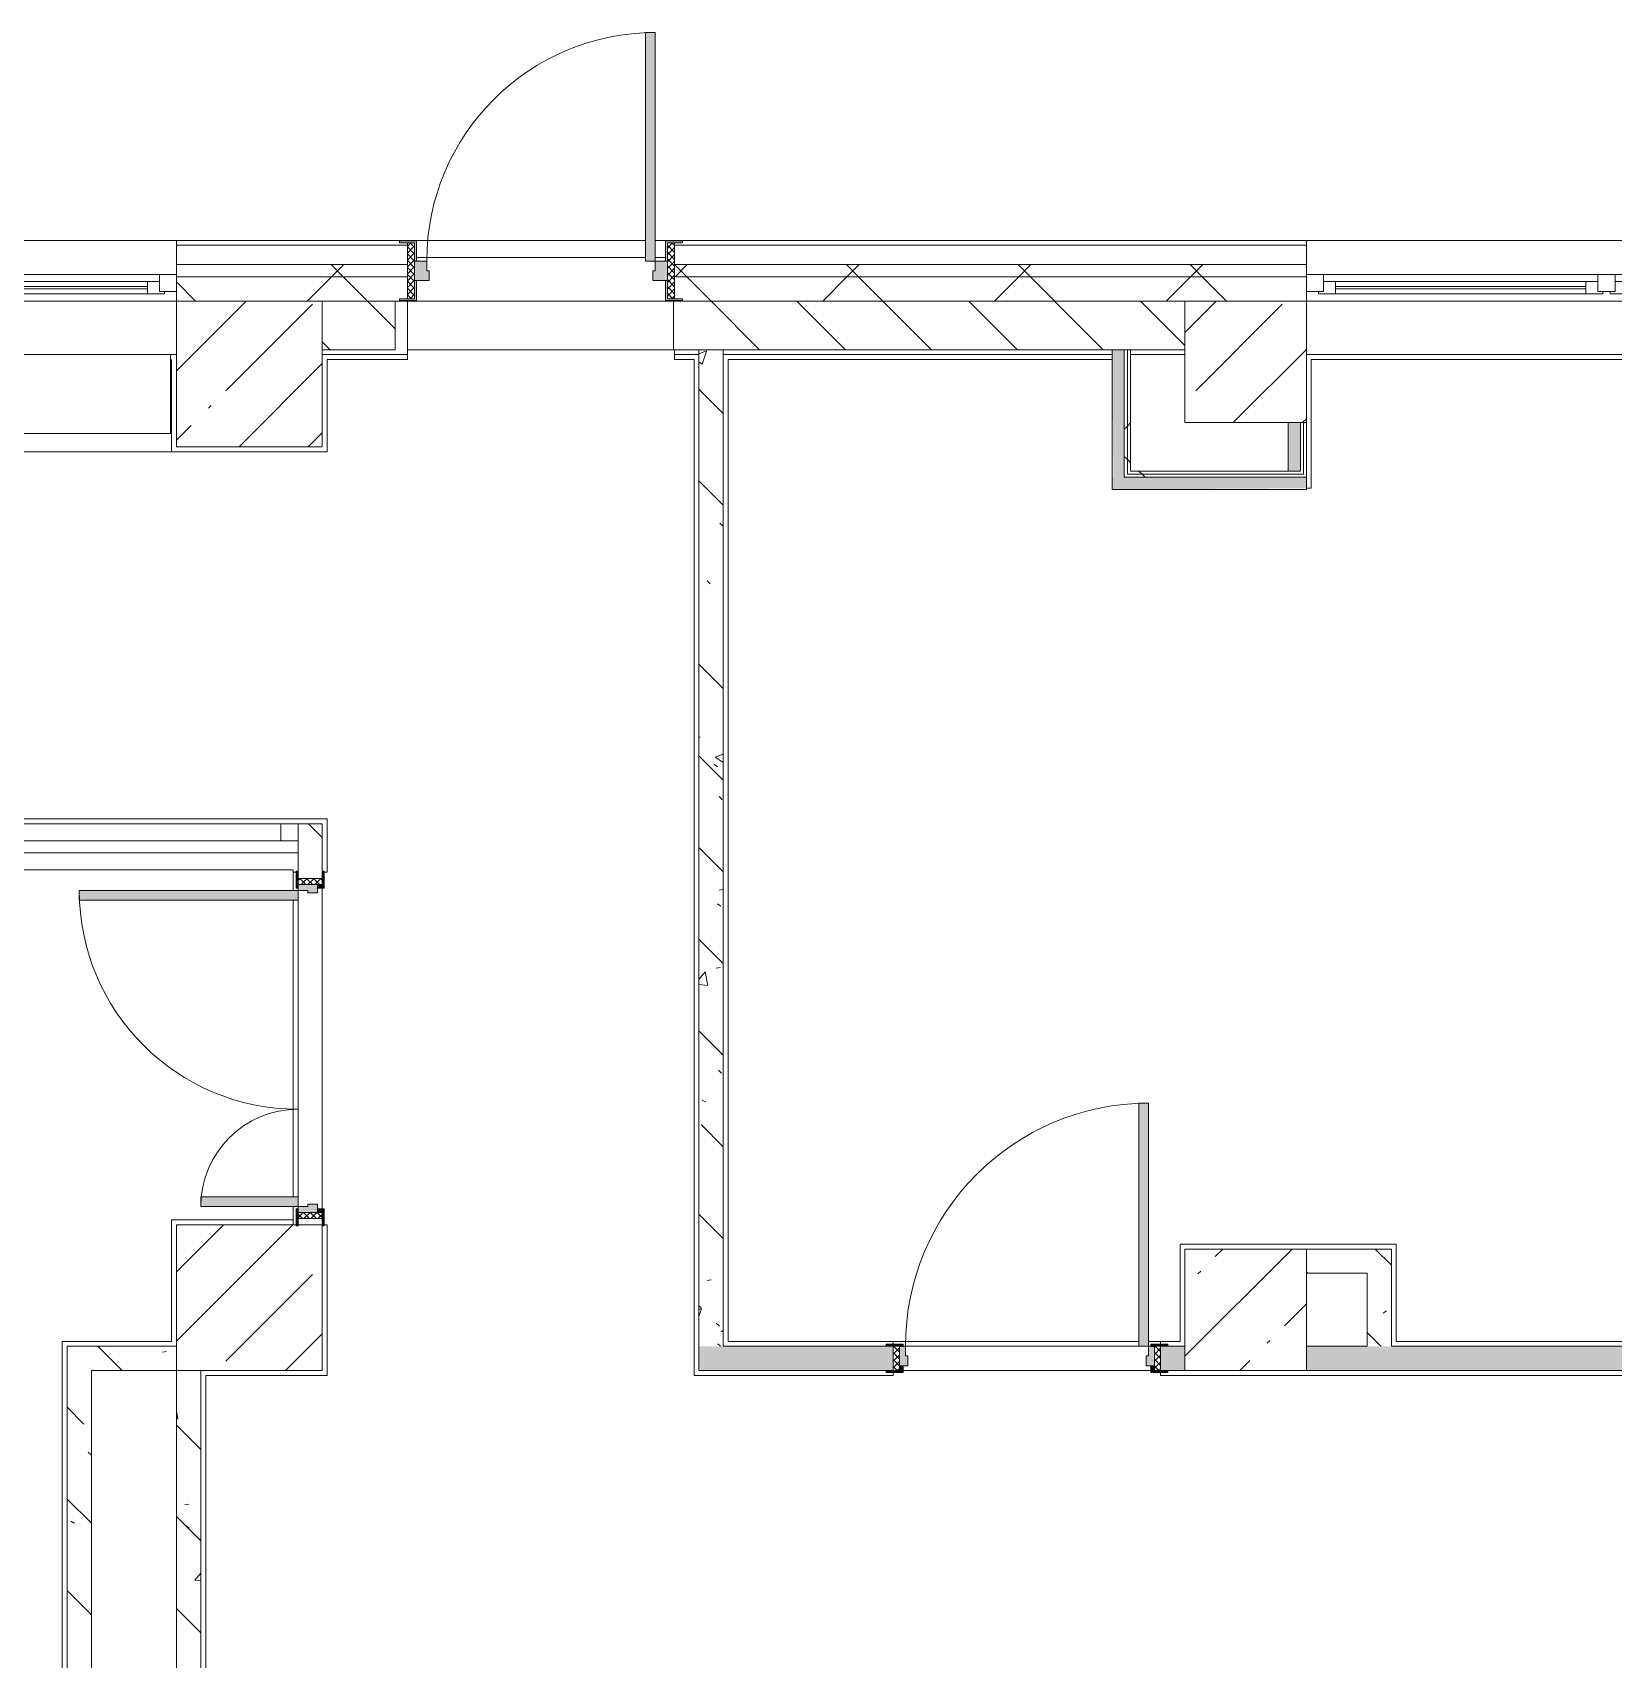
# Model space of a CAD drawing. Header units: millimetres. Extents: x 81494 to 296443, y -8553 to 29000.
# Drawn here: x 235001 to 241507, y 21511 to 28205 of the extents above; entities that cross this region are included whole.
import ezdxf

# ---------------------------------------------------------------- set-up
doc = ezdxf.new("R2010")
doc.units = ezdxf.units.MM
for name, color, linetype, lineweight, true_color in [('A-DOOR-5', 7, 'Continuous', 5, 0xe2e2e2), ('A-DOOR-6', 7, 'Continuous', 5, 0xaaaaaa), ('A-DOOR-FRAM-4', 7, 'Continuous', 5, 0xe2e2e2), ('A-DOOR-FRAM-5', 7, 'Continuous', 5, 0xaaaaaa), ('A-FLOR-2', 7, 'Continuous', 5, 0xaaaaaa), ('I-WALL-1', 7, 'Continuous', 5, 0xe7e7e7), ('I-WALL-2', 7, 'Continuous', 9, 0xe7e7e7), ('I-WALL-5', 7, 'Continuous', 5, 0x787878)]:
    doc.layers.add(name, color=color, linetype=linetype, lineweight=lineweight, true_color=true_color)
for name, color, linetype, lineweight in [('A-GLAZ-3', 7, 'Continuous', 5), ('A-GLAZ-CURT-2', 7, 'Continuous', 5), ('A-GLAZ-CWMG-2', 7, 'Continuous', 5), ('A-WALL', 7, 'Continuous', 9), ('A-WALL-4', 7, 'Continuous', 5), ('I-WALL-3', 7, 'Continuous', 5), ('S-COLS-1', 7, 'Continuous', 5)]:
    doc.layers.add(name, color=color, linetype=linetype, lineweight=lineweight)
pattern_1 = [(45, (169433.17, 0), (-285.1231, 285.1231), []), (45, (169718.3, 0), (-285.1231, 285.1231), [504.031, -100.806, 16.764, -84.042])]
pattern_2 = [(135, (169433.17, 0), (-377.1708, -377.1708), [533.4, -88.9, 17.78, -88.9]), (135, (169433.17, 376.94), (-377.1708, -377.1708), []), (50, (169433.17, 0), (637.6445, -55.7866), [66.675, -733.425]), (355, (169433.2, 0), (-123.3494, 668.699), [53.34, -586.74]), (100.451, (169486.3, -4.65), (514.299, 612.908), [56.665, -623.315]), (46.184, (169433.2, 177.8), (948.7764, -147.15), [100.012, -1100.137]), (96.636, (169512.2, 165.5), (830.909, 865.997), [84.998, -934.973]), (351.184, (169433.2, 177.8), (830.918, 865.988), [80.01, -880.11]), (21, (169522.07, 133.35), (530.6506, -357.9283), [66.675, -733.425]), (326, (169522.1, 133.35), (216.308, 644.6585), [53.34, -586.74]), (71.451, (169566.3, 103.5), (746.9596, 286.7243), [56.665, -623.315]), (37.5, (169433.17, 0), (10.81053, 295.9426), [16.764, -562.864, 16.764, -578.866, -588.962]), (37.5, (169433.17, 0), (10.81053, 295.9426), [-1175.258, 16.764, -572.198]), (7.5, (169433.17, 0), (233.8692, 350.6318), [16.764, -322.834, 16.764, -549.529, -224.472]), (7.5, (169433.17, 0), (233.8692, 350.6318), [-905.891, 16.764, -207.708]), (327.5, (169234.92, 0), (474.5678, -20.0513), [16.764, -205.486, 16.764, -676.656, -920.115]), (327.5, (169234.92, 0), (474.5678, -20.0513), [-915.67, 16.764, -903.351]), (317.5, (169146.02, 0), (518.4522, 88.9934), [16.764, -272.161, 16.764, -443.738, -653.415]), (317.5, (169146.02, 0), (518.4522, 88.9934), [-749.427, 16.764, -636.651])]
pattern_3 = [(45, (169433.17, 0), (-353.5534, 353.5534), []), (135, (169433.17, 0), (-353.5534, -353.5534), [])]
pattern_4 = [(45, (169433.2, 0), (-530.33, 530.33), []), (135, (169433.2, 0), (-530.33, -530.33), [])]

# ---------------------------------------------------------------- blocks, each defined once
blk = doc.blocks.new('Системная панель - Стекло - 70мм-31693610-1_3_4_птичка')
at = {"layer": 'A-GLAZ-CURT-2'}
h = blk.add_hatch(dxfattribs=at)
h.set_pattern_fill('FP_128', color=256, style=0, pattern_type=2)
h.set_pattern_definition([(225, (66547.5, 24415), (1414.214, -1414.214), [1000, -3000]), (225, (67547.5, 24915), (1414.214, -1414.214), [3000, -1000]), (225, (65547.5, 25415), (1414.214, -1414.214), [1000, -3000])])
h.paths.add_polyline_path([(-284.2, 35), (-542.5, 35), (-542.5, -35), (542.5, -35), (542.5, 35), (-258.1, 35)])
for p, q in [((542.5, 35), (-542.5, 35)), ((-542.5, 35), (-542.5, -35)), ((542.5, -35), (542.5, 35)), ((-542.5, -35), (542.5, -35))]:
    blk.add_line(p, q, dxfattribs=at)
blk = doc.blocks.new('BSC_Колонна _Прямоугольная - 500х500-V219-1_3_4_птичка')
at = {"layer": 'S-COLS-1'}
h = blk.add_hatch(dxfattribs=at)
h.set_pattern_fill('FP_145', color=256, style=0, pattern_type=2)
h.set_pattern_definition([(45, (-70560, -22950), (-285.1231, 285.1231), []), (45, (-70274.88, -22950), (-285.1231, 285.1231), [504.031, -100.806, 16.764, -84.042])])
h.paths.add_polyline_path([(250, -250), (250, 250), (-250, 250), (-250, -250), (103.4, -250)])
for p, q in [((250, 250), (-250, 250)), ((-250, 250), (-250, -250)), ((250, -250), (250, 250)), ((-250, -250), (250, -250))]:
    blk.add_line(p, q, dxfattribs=at)
blk = doc.blocks.new('120_Окно_СКБ_3Ст - 120_Окно_СКБ_3Ст_5100-21641134-1_3_4_птичка')
at = {"layer": 'A-GLAZ-3'}
for p, q in [((-2550, -75), (-2550, -5)), ((-2550, -5), (-2480, -5)), ((2550, -5), (-2550, -5)), ((-2480, -5), (-2480, -75)), ((-1720, -35), (-2480, -35)), ((-2480, -35), (-2480, -75)), ((-2430, -85), (-2430, -35)), ((-2430, -55), (-1770, -55)), ((-1770, -65), (-2430, -65)), ((-1770, -85), (-1770, -35)), ((-1720, -75), (-1720, -5)), ((-1720, -5), (-1650, -5)), ((-1720, -75), (-1720, -35)), ((-1650, -5), (-1650, -75)), ((1650, -35), (-1650, -35)), ((1650, -45), (-1650, -45)), ((1650, -75), (1650, -5)), ((1650, -5), (1720, -5)), ((1720, -5), (1720, -75)), ((2480, -35), (1720, -35)), ((1720, -35), (1720, -75)), ((1770, -85), (1770, -35)), ((1770, -55), (2430, -55)), ((2430, -65), (1770, -65)), ((2430, -85), (2430, -35)), ((2480, -75), (2480, -5)), ((2480, -5), (2550, -5)), ((2480, -75), (2480, -35)), ((2550, -5), (2550, -75)), ((-2480, -75), (-2550, -75)), ((-2550, -75), (-2500, -75)), ((-2480, -75), (-2500, -75)), ((-2500, -75), (-2500, -85)), ((-2500, -85), (-1700, -85)), ((-1700, -85), (-2500, -85)), ((-1650, -75), (-1720, -75)), ((-1700, -75), (-1720, -75)), ((-1700, -75), (1700, -75)), ((-1700, -85), (-1700, -75)), ((1720, -75), (1650, -75)), ((1720, -75), (1700, -75)), ((1700, -75), (1700, -85)), ((1700, -85), (2500, -85)), ((2500, -85), (1700, -85)), ((2550, -75), (2480, -75)), ((2500, -75), (2480, -75)), ((2500, -75), (2550, -75)), ((2500, -85), (2500, -75))]:
    blk.add_line(p, q, dxfattribs=at)
blk = doc.blocks.new('120_Окно_СКБ_2Ст - 120_Окно_СКБ_2Ст 2100х2400 _мал створка справа_-19092174-1_3_4_птичка')
at = {"layer": 'A-GLAZ-3'}
for p, q in [((-1050, -75), (-1050, -5)), ((-1050, -5), (-980, -5)), ((1050, -5), (-1050, -5)), ((-980, -5), (-980, -75)), ((150, -35), (-980, -35)), ((-980, -35), (-980, -75)), ((-930, -85), (-930, -35)), ((-930, -55), (100, -55)), ((100, -65), (-930, -65)), ((100, -85), (100, -35)), ((150, -75), (150, -5)), ((150, -5), (220, -5)), ((150, -75), (150, -35)), ((220, -5), (220, -75)), ((980, -35), (220, -35)), ((220, -35), (220, -75)), ((270, -85), (270, -35)), ((270, -55), (930, -55)), ((930, -65), (270, -65)), ((930, -85), (930, -35)), ((980, -75), (980, -5)), ((980, -5), (1050, -5)), ((980, -75), (980, -35)), ((1050, -5), (1050, -75)), ((-980, -75), (-1050, -75)), ((-1050, -75), (-1000, -75)), ((-980, -75), (-1000, -75)), ((-1000, -75), (-1000, -85)), ((-1000, -85), (170, -85)), ((170, -85), (-1000, -85)), ((220, -75), (150, -75)), ((170, -75), (150, -75)), ((170, -75), (200, -75)), ((170, -85), (170, -75)), ((220, -75), (200, -75)), ((200, -75), (200, -85)), ((200, -85), (1000, -85)), ((1000, -85), (200, -85)), ((1050, -75), (980, -75)), ((1000, -75), (980, -75)), ((1000, -75), (1050, -75)), ((1000, -85), (1000, -75))]:
    blk.add_line(p, q, dxfattribs=at)
blk = doc.blocks.new('110_Дверь_СКБ_1Ст_Наружная - ДН-2д_л__ Дверь из подвала ЛК _900 мм в свету_ 3300-22851703-1_3_4_птичка')
at = {"layer": 'A-DOOR-5'}
h = blk.add_hatch(color=256, dxfattribs=at)
h.paths.add_polyline_path([(-500.5, 50), (-492.5, 50), (-492.5, 133), (-562.5, 133), (-562.5, 125), (-500.5, 125), (-500.5, 65)])
h.paths.add_polyline_path([(531.5, 50), (539.5, 50), (539.5, 125), (601.5, 125), (601.5, 133), (531.5, 133), (531.5, 65)])
h = blk.add_hatch(color=256, dxfattribs=at)
h.paths.add_polyline_path([(-500.5, -30), (-440.5, -30), (-440.5, 10), (-450.5, 10), (-450.5, 50), (-500.5, 50), (-500.5, -5)])
h.paths.add_polyline_path([(489.5, -30), (539.5, -30), (539.5, 50), (489.5, 50), (489.5, 10), (479.5, 10), (479.5, -30)])
h = blk.add_hatch(color=256, dxfattribs=at)
h.paths.add_polyline_path([(569.5, -113), (601.5, -113), (601.5, -105), (539.5, -105), (539.5, -30), (531.5, -30), (531.5, -113), (567.7, -113)])
h.paths.add_polyline_path([(-500.5, -113), (-492.5, -113), (-492.5, -30), (-500.5, -30), (-500.5, -105), (-562.5, -105), (-562.5, -113), (-501.4, -113)])
at = {"layer": 'A-DOOR-6'}
h = blk.add_hatch(dxfattribs=at)
h.set_pattern_fill('FP_198', color=256, style=0, pattern_type=2)
h.set_pattern_definition([(135, (1756.41, 199.685), (-14.14214, -14.14214), []), (225, (1756.41, 199.685), (14.14214, -14.14214), [])])
h.paths.add_polyline_path([(539.5, -105), (569.5, -105), (569.5, 125), (539.5, 121.6), (539.5, -85)])
at = {"layer": 'A-DOOR-FRAM-4'}
blk.add_hatch(color=256, dxfattribs=at).paths.add_polyline_path([(449.5, 50), (489.5, 50), (489.5, 990), (449.5, 990), (449.5, 65)])
at = {"layer": 'A-DOOR-FRAM-5'}
h = blk.add_hatch(dxfattribs=at)
h.set_pattern_fill('FP_199', color=256, style=0, pattern_type=2)
h.set_pattern_definition([(45, (-366.384, 199.685), (-14.1421, 14.1421), []), (135, (-366.384, 199.685), (-14.1421, -14.1421), [])])
h.paths.add_polyline_path([(-530.5, -105), (-500.5, -105), (-500.5, 125), (-530.5, 125), (-530.5, -50.9)])
at = {"layer": 'A-DOOR-6'}
for p, q in [((489.5, 990), (449.5, 990)), ((449.5, 990), (449.5, 50)), ((489.5, 50), (489.5, 990)), ((-492.5, 133), (-562.5, 133)), ((-562.5, 133), (-562.5, 125)), ((-562.5, 125), (-500.5, 125)), ((-500.5, 125), (-500.5, 50)), ((-492.5, 50), (-492.5, 133)), ((601.5, 133), (531.5, 133)), ((531.5, 133), (531.5, 50)), ((539.5, 50), (539.5, 125)), ((539.5, 125), (601.5, 125)), ((601.5, 125), (601.5, 133)), ((-500.5, 50), (-492.5, 50)), ((449.5, 50), (489.5, 50)), ((531.5, 50), (539.5, 50)), ((-492.5, -30), (-500.5, -30)), ((-500.5, -30), (-500.5, -105)), ((-492.5, -113), (-492.5, -30)), ((539.5, -30), (531.5, -30)), ((531.5, -30), (531.5, -113)), ((539.5, -105), (539.5, -30)), ((-562.5, -105), (-562.5, -113)), ((-500.5, -105), (-562.5, -105)), ((-562.5, -113), (-492.5, -113)), ((531.5, -113), (601.5, -113)), ((601.5, -105), (539.5, -105)), ((601.5, -113), (601.5, -105))]:
    blk.add_line(p, q, dxfattribs=at)
blk.add_arc((489.5, 50), 940, 90, 180, dxfattribs=at)
at = {"layer": 'A-DOOR-FRAM-5'}
for p, q in [((-500.5, 125), (-530.5, 125)), ((-530.5, 125), (-530.5, -105)), ((-500.5, -105), (-500.5, 125)), ((569.5, 125), (539.5, 125)), ((539.5, 125), (539.5, -105)), ((569.5, -105), (569.5, 125)), ((-450.5, 50), (-500.5, 50)), ((-500.5, 50), (-500.5, -30)), ((-450.5, 10), (-450.5, 50)), ((-440.5, 10), (-450.5, 10)), ((-440.5, -30), (-440.5, 10)), ((489.5, 10), (479.5, 10)), ((479.5, 10), (479.5, -30)), ((489.5, 50), (489.5, 10)), ((539.5, 50), (489.5, 50)), ((539.5, -30), (539.5, 50)), ((-500.5, -30), (-440.5, -30)), ((479.5, -30), (539.5, -30)), ((-530.5, -105), (-500.5, -105)), ((539.5, -105), (569.5, -105))]:
    blk.add_line(p, q, dxfattribs=at)
blk = doc.blocks.new('110_Дверь_СКБ_2Ст - Д-10а_ СОШ_Дв_1450x2100h_Горячий цех-V298-1_3_4_птичка')
at = {"layer": 'A-DOOR-5'}
for points in [[(622.5, 637.7), (622.5, 50), (662.5, 50), (662.5, 950), (622.5, 950)], [(-637.5, 70), (-637.5, 50), (-597.5, 50), (-597.5, 450), (-637.5, 450), (-637.5, 370.8)]]:
    blk.add_hatch(color=256, dxfattribs=at).paths.add_polyline_path(points)
h = blk.add_hatch(color=256, dxfattribs=at)
h.paths.add_polyline_path([(-662.5, 50), (-662.5, -30), (-627.5, -30), (-627.5, 10), (-637.5, 10), (-637.5, 50), (-647.5, 50)])
h.paths.add_polyline_path([(652.5, -30), (687.5, -30), (687.5, 50), (662.5, 50), (662.5, 10), (652.5, 10), (652.5, -9.2)])
at = {"layer": 'A-DOOR-6'}
h = blk.add_hatch(dxfattribs=at)
h.set_pattern_fill('FP_26', color=256, style=0, pattern_type=2)
h.set_pattern_definition([(135, (1601.41, 114.685), (-14.14214, -14.14214), []), (225, (1601.41, 114.685), (14.14214, -14.14214), [])])
h.paths.add_polyline_path([(687.5, 50), (687.5, -50), (712.5, -50), (712.5, 50)])
at = {"layer": 'A-DOOR-FRAM-4'}
for points in [[(-717.5, 58), (-712.5, 50), (-647.5, 50), (-647.5, 58), (-712.5, 58)], [(672.5, 50), (742.5, 50), (737.5, 58), (672.5, 58)], [(-717.5, -50), (-712.5, -58), (-647.5, -58), (-647.5, -50), (-712.5, -50)], [(-662.5, -50), (-647.5, -50), (-647.5, -30), (-662.5, -30)], [(672.5, -50), (687.5, -50), (687.5, -30), (672.5, -30)], [(672.5, -50), (672.5, -58), (742.5, -58), (737.5, -50), (687.5, -50)]]:
    blk.add_hatch(color=256, dxfattribs=at).paths.add_polyline_path(points)
at = {"layer": 'A-DOOR-FRAM-5'}
h = blk.add_hatch(dxfattribs=at)
h.set_pattern_fill('FP_27', color=256, style=0, pattern_type=2)
h.set_pattern_definition([(45, (-521.384, 114.685), (-14.1421, 14.1421), []), (135, (-521.384, 114.685), (-14.1421, -14.1421), [])])
h.paths.add_polyline_path([(-687.5, -50), (-662.5, -50), (-662.5, 50), (-687.5, 50)])
at = {"layer": 'A-DOOR-6'}
for p, q in [((662.5, 950), (622.5, 950)), ((622.5, 950), (622.5, 50)), ((662.5, 50), (662.5, 950)), ((-637.5, 450), (-637.5, 50)), ((-597.5, 450), (-637.5, 450)), ((-597.5, 50), (-597.5, 450)), ((-637.5, 50), (-597.5, 50)), ((622.5, 50), (662.5, 50))]:
    blk.add_line(p, q, dxfattribs=at)
for centre, radius, start, end in [((662.5, 50), 900, 90, 180), ((-637.5, 50), 400, 0, 90)]:
    blk.add_arc(centre, radius, start, end, dxfattribs=at)
at = {"layer": 'A-DOOR-FRAM-5'}
for p, q in [((-647.5, 58), (-717.5, 58)), ((-717.5, 58), (-717.5, 50)), ((-717.5, 50), (-647.5, 50)), ((-662.5, 50), (-687.5, 50)), ((-687.5, 50), (-687.5, -50)), ((-637.5, 50), (-662.5, 50)), ((-662.5, 50), (-662.5, -30)), ((-662.5, -50), (-662.5, 50)), ((-647.5, 50), (-647.5, 58)), ((-637.5, 10), (-637.5, 50)), ((-627.5, 10), (-637.5, 10)), ((-627.5, -30), (-627.5, 10)), ((662.5, 10), (652.5, 10)), ((652.5, 10), (652.5, -30)), ((662.5, 50), (662.5, 10)), ((687.5, 50), (662.5, 50)), ((742.5, 58), (672.5, 58)), ((672.5, 58), (672.5, 50)), ((672.5, 50), (742.5, 50)), ((687.5, -30), (687.5, 50)), ((712.5, 50), (687.5, 50)), ((687.5, 50), (687.5, -50)), ((712.5, -50), (712.5, 50)), ((742.5, 50), (742.5, 58)), ((-647.5, -50), (-717.5, -50)), ((-717.5, -50), (-717.5, -58)), ((-717.5, -58), (-647.5, -58)), ((-687.5, -50), (-662.5, -50)), ((-662.5, -30), (-627.5, -30)), ((-647.5, -30), (-662.5, -30)), ((-662.5, -30), (-662.5, -50)), ((-662.5, -50), (-647.5, -50)), ((-647.5, -50), (-647.5, -30)), ((-647.5, -58), (-647.5, -50)), ((652.5, -30), (687.5, -30)), ((687.5, -30), (672.5, -30)), ((672.5, -30), (672.5, -50)), ((672.5, -50), (687.5, -50)), ((742.5, -50), (672.5, -50)), ((672.5, -50), (672.5, -58)), ((672.5, -58), (742.5, -58)), ((687.5, -50), (687.5, -30)), ((687.5, -50), (712.5, -50)), ((742.5, -58), (742.5, -50))]:
    blk.add_line(p, q, dxfattribs=at)
blk = doc.blocks.new('Прямоугольный импост - 50 x 70 мм-23766160-1_3_4_птичка')
at = {"layer": 'A-GLAZ-CWMG-2'}
for p, q in [((0, 35), (-70, 35)), ((-70, 35), (-70, -35)), ((0, -35), (0, 35)), ((-70, -35), (0, -35))]:
    blk.add_line(p, q, dxfattribs=at)
blk = doc.blocks.new('110_Дверь_СКБ_1Ст_Внутренняя1 - Д-11 1100x2100h_кладовые _все__ коридор _между помещениями блока столовой__ моечные _все_-V318-1_3_4_птичка')
at = {"layer": 'A-DOOR-5'}
h = blk.add_hatch(color=256, dxfattribs=at)
h.paths.add_polyline_path([(512.5, 50), (512.5, 10), (502.5, 10), (502.5, -30), (537.5, -30), (537.5, 50)])
h.paths.add_polyline_path([(-497.5, 50), (-512.5, 50), (-512.5, -30), (-477.5, -30), (-477.5, 10), (-487.5, 10), (-487.5, 50)])
at = {"layer": 'A-DOOR-6'}
h = blk.add_hatch(dxfattribs=at)
h.set_pattern_fill('FP_20', color=256, style=0, pattern_type=2)
h.set_pattern_definition([(135, (1751.41, 114.685), (-14.14214, -14.14214), []), (225, (1751.41, 114.685), (14.14214, -14.14214), [])])
h.paths.add_polyline_path([(537.5, 50), (537.5, -50), (562.5, -50), (562.5, 50)])
at = {"layer": 'A-DOOR-FRAM-4'}
for points in [[(472.5, 1050), (472.5, 50), (512.5, 50), (512.5, 1050)], [(-562.5, 58), (-567.5, 58), (-562.5, 50), (-497.5, 50), (-497.5, 58), (-537.5, 58)], [(537.5, 58), (522.5, 58), (522.5, 50), (592.5, 50), (592.5, 58), (542.5, 58)], [(-537.5, -50), (-567.5, -50), (-562.5, -58), (-497.5, -56.4), (-497.5, -50), (-537.2, -50)], [(-497.5, -30), (-512.5, -30), (-512.5, -50), (-497.5, -50)], [(522.5, -30), (522.5, -50), (537.5, -50), (537.5, -30)], [(537.5, -50), (522.5, -50), (522.5, -58), (592.5, -58), (592.5, -50), (552, -50)]]:
    blk.add_hatch(color=256, dxfattribs=at).paths.add_polyline_path(points)
at = {"layer": 'A-DOOR-FRAM-5'}
h = blk.add_hatch(dxfattribs=at)
h.set_pattern_fill('FP_21', color=256, style=0, pattern_type=2)
h.set_pattern_definition([(45, (-371.384, 114.685), (-14.1421, 14.1421), []), (135, (-371.384, 114.685), (-14.1421, -14.1421), [])])
h.paths.add_polyline_path([(-512.5, 50), (-537.5, 50), (-537.2, -50), (-512.5, -50)])
at = {"layer": 'A-DOOR-6'}
for p, q in [((512.5, 1050), (472.5, 1050)), ((472.5, 1050), (472.5, 50)), ((512.5, 50), (512.5, 1050)), ((472.5, 50), (512.5, 50))]:
    blk.add_line(p, q, dxfattribs=at)
blk.add_arc((512.5, 50), 1000, 90, 180, dxfattribs=at)
at = {"layer": 'A-DOOR-FRAM-5'}
for p, q in [((-497.5, 58), (-567.5, 58)), ((-567.5, 58), (-567.5, 50)), ((-567.5, 50), (-497.5, 50)), ((-512.5, 50), (-537.5, 50)), ((-537.5, 50), (-537.5, -50)), ((-487.5, 50), (-512.5, 50)), ((-512.5, 50), (-512.5, -30)), ((-512.5, -50), (-512.5, 50)), ((-497.5, 50), (-512.5, 50)), ((-512.5, 50), (-512.5, 49)), ((-512.5, 49), (-497.5, 49)), ((-497.5, 50), (-497.5, 58)), ((-497.5, 49), (-497.5, 50)), ((-487.5, 10), (-487.5, 50)), ((-477.5, 10), (-487.5, 10)), ((-477.5, -30), (-477.5, 10)), ((512.5, 10), (502.5, 10)), ((502.5, 10), (502.5, -30)), ((512.5, 50), (512.5, 10)), ((537.5, 50), (512.5, 50)), ((592.5, 58), (522.5, 58)), ((522.5, 58), (522.5, 50)), ((537.5, 50), (522.5, 50)), ((522.5, 50), (522.5, 49)), ((522.5, 50), (592.5, 50)), ((522.5, 49), (537.5, 49)), ((537.5, -30), (537.5, 50)), ((562.5, 50), (537.5, 50)), ((537.5, 50), (537.5, -50)), ((537.5, 49), (537.5, 50)), ((562.5, -50), (562.5, 50)), ((592.5, 50), (592.5, 58)), ((-497.5, -50), (-567.5, -50)), ((-567.5, -50), (-567.5, -58)), ((-567.5, -58), (-497.5, -58)), ((-537.5, -50), (-512.5, -50)), ((-512.5, -30), (-477.5, -30)), ((-497.5, -30), (-512.5, -30)), ((-512.5, -30), (-512.5, -50)), ((-512.5, -50), (-497.5, -50)), ((-497.5, -50), (-497.5, -30)), ((-497.5, -58), (-497.5, -50)), ((502.5, -30), (537.5, -30)), ((537.5, -30), (522.5, -30)), ((522.5, -30), (522.5, -50)), ((522.5, -50), (537.5, -50)), ((592.5, -50), (522.5, -50)), ((522.5, -50), (522.5, -58)), ((522.5, -58), (592.5, -58)), ((537.5, -50), (537.5, -30)), ((537.5, -50), (562.5, -50)), ((592.5, -58), (592.5, -50))]:
    blk.add_line(p, q, dxfattribs=at)
blk = doc.blocks.new('Зашивка приборов отопления10 - Зашивка приборов отопления-33278020-1_3_4_птичка')
at = {"layer": 'A-WALL-4'}
for p, q in [((51570, 26880), (51570, 26555)), ((56925.6, 26880), (51570, 26880)), ((56925.6, 26555), (56925.6, 26880)), ((51570, 26555), (56925.6, 26555)), ((56930, 26555), (51570, 26555)), ((51570, 26555), (51570, 26480)), ((56930, 26480), (56930, 26555)), ((51570, 26480), (56930, 26480))]:
    blk.add_line(p, q, dxfattribs=at)

msp = doc.modelspace()

# ---------------------------------------------------------------- hatches: boundary and pattern name
at = {"layer": 'A-WALL-4'}
h = msp.add_hatch(dxfattribs=at)
h.set_pattern_fill('FP_116', color=256, style=0, pattern_type=2)
h.set_pattern_definition(pattern_3)
h.paths.add_polyline_path([(254066.1, 27200), (254403.2, 27200), (254403.2, 27250), (249783.2, 27250), (249783.2, 27200), (253138, 27200)])
h.paths.add_polyline_path([(242929.7, 27200), (243683.2, 27200), (243683.2, 27250), (242343.2, 27250), (242343.2, 27200)])
h.paths.add_polyline_path([(239217.6, 27200), (240243.2, 27200), (240243.2, 27250), (237643.2, 27250), (237643.2, 27200), (238289.5, 27200)])
h.paths.add_polyline_path([(245783.2, 27200), (246683.2, 27200), (246683.2, 27250), (245783.2, 27250), (245783.2, 27210)])
h.paths.add_polyline_path([(229438.2, 27200), (230493.2, 27200), (230493.2, 27250), (229438.2, 27250), (229438.2, 27210)])
h.paths.add_polyline_path([(226983.2, 27200), (227138.2, 27200), (227138.2, 27250), (226293.2, 27250), (226293.2, 27200), (226783.2, 27200)])
h.paths.add_polyline_path([(236543.2, 27200), (236543.2, 27250), (235593.2, 27250), (235593.2, 27200), (236433.5, 27200)])
h.paths.add_polyline_path([(220293.2, 27200), (221193.2, 27200), (221193.2, 27250), (220293.2, 27250), (220293.2, 27210)])
h.paths.add_polyline_path([(224193.2, 27200), (224193.2, 27250), (223293.2, 27250), (223293.2, 27200), (223593.2, 27200)])
h.paths.add_polyline_path([(212304.6, 27200), (213993.2, 27200), (213993.2, 27250), (211593.2, 27250), (211593.2, 27200), (212213.2, 27200)])
h.paths.add_polyline_path([(217093.2, 27200), (218193.2, 27200), (218193.2, 27250), (217093.2, 27250), (217093.2, 27210)])
h = msp.add_hatch(dxfattribs=at)
h.set_pattern_fill('FP_116', color=256, style=0, pattern_type=2)
h.set_pattern_definition(pattern_3)
h.paths.add_polyline_path([(212193.2, 27100), (213993.2, 27100), (213993.2, 27200), (211593.2, 27200), (211593.2, 27100)])
h.paths.add_polyline_path([(254066.1, 27100), (254403.2, 27100), (254398.6, 27200), (249783.2, 27198.1), (249783.2, 27100), (253533.2, 27100)])
h.paths.add_polyline_path([(229937.2, 27100), (230493.2, 27100), (230493.2, 27200), (229438.2, 27200), (229438.2, 27100), (229593.2, 27100)])
h.paths.add_polyline_path([(235593.2, 27100), (236511.2, 27102), (236511.2, 27110), (236543.2, 27110), (236543.2, 27200), (235593.2, 27200), (235593.2, 27140)])
h.paths.add_polyline_path([(217093.2, 27100), (218193.2, 27100), (218193.2, 27200), (217093.2, 27200), (217093.2, 27139.7)])
h.paths.add_polyline_path([(220293.2, 27100), (221193.2, 27100), (221193.2, 27200), (220293.2, 27200), (220293.2, 27140)])
h.paths.add_polyline_path([(246683.2, 27100), (246683.2, 27200), (245783.2, 27200), (245783.2, 27100), (246641.8, 27100)])
h.paths.add_polyline_path([(237675.2, 27100), (240243.2, 27100), (240243.2, 27200), (237643.2, 27200), (237643.2, 27110), (237675.2, 27110), (237675.2, 27102), (237643.2, 27100)])
h.paths.add_polyline_path([(223293.2, 27100), (224193.2, 27100), (224193.2, 27200), (223293.2, 27200), (223293.2, 27140)])
h.paths.add_polyline_path([(227138.2, 27100), (227138.2, 27200), (226293.2, 27200), (226293.2, 27100), (226983.2, 27100)])
h.paths.add_polyline_path([(242973.2, 27100), (243683.2, 27100), (243683.2, 27200), (242343.2, 27200), (242343.2, 27100), (242929.7, 27100)])
h = msp.add_hatch(dxfattribs=at)
h.set_pattern_fill('FP_127', color=256, style=0, pattern_type=2)
h.set_pattern_definition([(135, (169433.17, 0), (-176.7767, -176.7767), [])])
h.paths.add_polyline_path([(220593.2, 26900), (221193.2, 26900), (221193.2, 27100), (220293.2, 27100), (220293.2, 26900)])
h.paths.add_polyline_path([(236193.2, 26900), (236493.2, 26900), (236493.2, 27100), (236193.2, 27100), (236193.2, 27091.9)])
h.paths.add_polyline_path([(212702.3, 26900), (213993.2, 26900), (213993.2, 27100), (212193.2, 27100), (212193.2, 26900), (212304.6, 26900)])
h.paths.add_polyline_path([(250083.2, 26900), (250083.2, 27100), (249783.2, 27100), (249783.2, 26900)])
h.paths.add_polyline_path([(245861.4, 26900), (246183.2, 26900), (246183.2, 27100), (245783.2, 27100), (245783.2, 26900)])
h.paths.add_polyline_path([(223293.2, 26900), (223593.2, 26900), (223593.2, 27100), (223293.2, 27100), (223293.2, 26969.4)])
h.paths.add_polyline_path([(217593.2, 26900), (217593.2, 27100), (217093.2, 27100), (217093.2, 26900)])
h.paths.add_polyline_path([(226293.2, 26900), (227138.2, 26900), (227138.2, 27100), (226293.2, 27100)])
h.paths.add_polyline_path([(243683.2, 26900), (243683.2, 27100), (243473.2, 27100), (243473.2, 26900)])
h.paths.add_polyline_path([(242973.2, 26900), (242973.2, 27100), (242343.2, 27100), (242343.2, 26900), (242929.7, 26900)])
h.paths.add_polyline_path([(229593.2, 26900), (229593.2, 27100), (229438.2, 27100), (229438.2, 26900)])
h.paths.add_polyline_path([(239743.2, 26900), (239743.2, 27100), (237643.2, 27100), (237843.2, 26900), (239217.6, 26900)])
h.paths.add_polyline_path([(237843.2, 26900), (237639.2, 27100), (237643.2, 26900), (237825, 26900)])
h.paths.add_polyline_path([(230493.2, 26900), (230493.2, 27100), (230193.2, 27100), (230193.2, 26900)])
at = {"layer": 'I-WALL-1'}
msp.add_hatch(color=256, dxfattribs=at).paths.add_polyline_path([(240168.2, 26400), (240218.2, 26400), (240218.2, 26600), (240168.2, 26600)])
at = {"layer": 'I-WALL-2'}
for points in [[(239493.8, 26375), (239493.8, 26900), (239443.8, 26900), (239448.8, 26375)], [(239446.5, 26325), (240243.2, 26330), (240243.2, 26375), (239443.8, 26375), (239443.8, 26325)]]:
    msp.add_hatch(color=256, dxfattribs=at).paths.add_polyline_path(points)
at = {"layer": 'I-WALL-3'}
h = msp.add_hatch(dxfattribs=at)
h.set_pattern_fill('FP_214', color=256, style=0, pattern_type=2)
h.set_pattern_definition(pattern_4)
h.paths.add_polyline_path([(239493.8, 26387.5), (239506.3, 26390.6), (239506.3, 26900), (239493.8, 26900), (239493.8, 26400)])
h = msp.add_hatch(dxfattribs=at)
h.set_pattern_fill('FP_214', color=256, style=0, pattern_type=2)
h.set_pattern_definition(pattern_4)
h.paths.add_polyline_path([(239518.8, 26400), (239518.8, 26900), (239506.3, 26900), (239506.3, 26400)])
h = msp.add_hatch(dxfattribs=at)
h.set_pattern_fill('FP_214', color=256, style=0, pattern_type=2)
h.set_pattern_definition(pattern_4)
h.paths.add_polyline_path([(240168.2, 26375), (240243.2, 26375), (240243.2, 26387.5), (239493.8, 26387.3), (239493.8, 26375), (239743.2, 26375)])
h = msp.add_hatch(dxfattribs=at)
h.set_pattern_fill('FP_214', color=256, style=0, pattern_type=2)
h.set_pattern_definition(pattern_4)
h.paths.add_polyline_path([(239506.3, 26387.5), (240230.7, 26387.5), (240230.7, 26400), (239506.3, 26400)])
at = {"layer": 'I-WALL-5'}
h = msp.add_hatch(dxfattribs=at)
h.set_pattern_fill('FP_125', color=256, style=0, pattern_type=2)
h.set_pattern_definition(pattern_2)
h.paths.add_polyline_path([(237843.2, 22800), (237843.2, 26900), (237743.2, 26900), (237743.2, 22800)])
h = msp.add_hatch(dxfattribs=at)
h.set_pattern_fill('FP_125', color=256, style=0, pattern_type=2)
h.set_pattern_definition(pattern_2)
h.paths.add_polyline_path([(236193.2, 23300), (236193.2, 23325), (236093.2, 23320), (236093.2, 23300)])
h.paths.add_polyline_path([(236193.2, 24725), (236193.2, 24950), (236093.2, 24950), (236093.2, 24725)])
h = msp.add_hatch(dxfattribs=at)
h.set_pattern_fill('FP_125', color=256, style=0, pattern_type=2)
h.set_pattern_definition(pattern_2)
h.paths.add_polyline_path([(240493.2, 23100), (240593.2, 23100), (240593.2, 23200), (240243.2, 23200), (240243.2, 23100), (240263.2, 23100)])
h = msp.add_hatch(dxfattribs=at)
h.set_pattern_fill('FP_125', color=256, style=0, pattern_type=2)
h.set_pattern_definition(pattern_2)
h.paths.add_polyline_path([(240493.2, 22800), (240593.2, 22800), (240593.2, 23100), (240493.2, 23100), (240493.2, 22820)])
h = msp.add_hatch(dxfattribs=at)
h.set_pattern_fill('FP_125', color=256, style=0, pattern_type=2)
h.set_pattern_definition(pattern_2)
h.paths.add_polyline_path([(235243.2, 15550), (235243.2, 15750), (235143.2, 15750), (235143.2, 15550), (235153.8, 15550)])
h.paths.add_polyline_path([(235243.2, 16450), (235243.2, 22800), (235143.2, 22800), (235143.2, 16450)])
h = msp.add_hatch(dxfattribs=at)
h.set_pattern_fill('FP_125', color=256, style=0, pattern_type=2)
h.set_pattern_definition(pattern_2)
h.paths.add_polyline_path([(235593.2, 22700), (235593.2, 22800), (235243.2, 22800), (235243.2, 22700)])
h = msp.add_hatch(dxfattribs=at)
h.set_pattern_fill('FP_125', color=256, style=0, pattern_type=2)
h.set_pattern_definition(pattern_2)
h.paths.add_polyline_path([(251863.2, 22700), (251863.2, 22800), (251663.2, 22798), (251663.2, 22790), (251633.2, 22790), (251633.2, 22710), (251663.2, 22710), (251663.2, 22702), (251847.2, 22700)])
h.paths.add_polyline_path([(238518.2, 22700), (238543.2, 22700), (238543.2, 22800), (237743.2, 22800), (237743.2, 22700), (238513.2, 22700)])
h.paths.add_polyline_path([(246183.2, 22700), (246183.2, 22800), (245178, 22800), (245178, 22700), (245763.2, 22700)])
h.paths.add_polyline_path([(242103.2, 22700), (242973.2, 22700), (242973.2, 22800), (240243.2, 22800), (240243.2, 22700), (241073.6, 22700)])
h.paths.add_polyline_path([(244078, 22700), (244078, 22800), (243473.2, 22800), (243473.2, 22700), (244048, 22700)])
h.paths.add_polyline_path([(246703.2, 22700), (246783.2, 22700), (246783.2, 22800), (246683.2, 22800), (246683.2, 22700)])
h.paths.add_polyline_path([(250662.4, 22700), (250653.2, 22702), (250653.2, 22710), (250683.2, 22710), (250683.2, 22790), (250653.2, 22790), (250653.2, 22798), (250583.2, 22796.4), (250583.2, 22700), (250653.2, 22700)])
h.paths.add_polyline_path([(248133, 22700), (250083.2, 22700), (250083.2, 22800), (247883.2, 22800), (247883.2, 22700), (247913.2, 22700)])
h.paths.add_polyline_path([(239743.2, 22700), (239743.2, 22800), (239643.2, 22800), (239643.2, 22700), (239723.2, 22700)])
h = msp.add_hatch(dxfattribs=at)
h.set_pattern_fill('FP_125', color=256, style=0, pattern_type=2)
h.set_pattern_definition(pattern_2)
h.paths.add_polyline_path([(235693.2, 21150), (235693.2, 22700), (235593.2, 22700), (235593.2, 21150)])
at = {"layer": 'S-COLS-1'}
h = msp.add_hatch(dxfattribs=at)
h.set_pattern_fill('FP_96', color=256, style=0, pattern_type=2)
h.set_pattern_definition(pattern_1)
h.paths.add_polyline_path([(236193.2, 26500), (236193.2, 27100), (235593.2, 27100), (235593.2, 26500)])
h = msp.add_hatch(dxfattribs=at)
h.set_pattern_fill('FP_96', color=256, style=0, pattern_type=2)
h.set_pattern_definition(pattern_1)
h.paths.add_polyline_path([(240232.8, 26600), (240243.2, 26600), (240243.2, 27100), (239743.2, 27100), (239743.2, 26600)])
h = msp.add_hatch(dxfattribs=at)
h.set_pattern_fill('FP_96', color=256, style=0, pattern_type=2)
h.set_pattern_definition(pattern_1)
h.paths.add_polyline_path([(236193.2, 22700), (236193.2, 23300), (235593.2, 23300), (235593.2, 22700), (236073.2, 22700)])

# ---------------------------------------------------------------- linework, layer by layer
at = {"layer": 'A-FLOR-2'}
for p, q in [((237523.2, 27350), (236544.2, 27350)), ((237643.2, 27350), (237563.2, 27350)), ((236544.2, 27102), (236544.2, 26860)), ((235573.2, 26555), (235573.2, 26860)), ((236544.2, 26860), (236213.2, 26860)), ((236213.2, 26860), (236213.2, 26480)), ((237643.2, 26860), (237643.2, 26880)), ((237723.2, 26860), (237643.2, 26860)), ((237723.2, 22680), (237723.2, 26860)), ((239443.8, 26860), (237863.2, 26860)), ((237863.2, 26860), (237863.2, 22820)), ((242953.2, 26860), (240263.2, 26860)), ((240263.2, 26860), (240263.2, 26330)), ((236213.2, 26480), (235573.2, 26480)), ((240263.2, 26330), (240243.2, 26330)), ((227383.2, 24970), (236213.2, 24970)), ((236213.2, 24970), (236213.2, 24750)), ((236073.2, 24760), (230163.2, 24760)), ((236073.2, 24675), (236073.2, 24760)), ((236085.2, 24750), (236073.2, 24750)), ((236213.2, 24750), (236201.2, 24750)), ((236073.2, 24635), (236073.2, 23415)), ((236073.2, 23300), (236073.2, 23375)), ((235573.2, 22820), (235573.2, 23320)), ((235573.2, 23320), (236073.2, 23320)), ((236201.2, 23300), (236213.2, 23300)), ((236213.2, 23300), (236213.2, 22680)), ((239723.2, 22820), (239723.2, 23220)), ((239723.2, 23220), (240613.2, 23220)), ((240613.2, 23220), (240613.2, 22820)), ((235123.2, 16530), (235123.2, 22820)), ((235123.2, 22820), (235573.2, 22820)), ((237863.2, 22820), (239553.2, 22820)), ((238543.2, 22820), (238543.2, 22808)), ((239593.2, 22820), (239723.2, 22820)), ((239643.2, 22808), (239643.2, 22820)), ((240613.2, 22820), (242103.2, 22820)), ((238543.2, 22692), (238543.2, 22680)), ((239643.2, 22680), (239643.2, 22692)), ((236213.2, 22680), (235713.2, 22680)), ((235713.2, 22680), (235713.2, 21170)), ((238543.2, 22680), (237723.2, 22680)), ((244078, 22680), (239643.2, 22680))]:
    msp.add_line(p, q, dxfattribs=at)
at = {"layer": 'A-WALL'}
for p, q in [((236543.2, 27330), (235593.2, 27330)), ((240243.2, 27330), (237643.2, 27330)), ((236543.2, 27250), (235593.2, 27250)), ((240243.2, 27250), (237643.2, 27250)), ((236543.2, 27200), (235593.2, 27200)), ((240243.2, 27200), (237643.2, 27200)), ((236493.2, 27100), (236193.2, 27100)), ((236193.2, 27100), (236493.2, 27100)), ((239743.2, 27100), (237643.2, 27100)), ((237643.2, 27100), (239743.2, 27100)), ((237843.2, 26900), (237743.2, 26900)), ((239493.8, 26900), (239493.8, 26375)), ((239506.3, 26900), (239506.3, 26387.5)), ((240218.2, 26400), (240218.2, 26600)), ((240230.7, 26387.5), (240230.7, 26600)), ((239493.8, 26375), (240243.2, 26375)), ((239506.3, 26387.5), (240230.7, 26387.5)), ((240168.2, 26400), (240218.2, 26400))]:
    msp.add_line(p, q, dxfattribs=at)
at = {"layer": 'A-WALL-4'}
for p, q in [((211593.2, 27350), (236543.2, 27350)), ((235593.2, 27350), (235593.2, 27100)), ((246683.2, 27350), (237643.2, 27350)), ((240243.2, 27100), (240243.2, 27350)), ((236581.2, 27280), (237523.2, 27280)), ((237563.2, 27280), (237605.2, 27280)), ((235593.2, 27100), (230493.2, 27100)), ((235593.2, 27100), (236193.2, 27100)), ((236193.2, 27100), (236193.2, 26900)), ((236493.2, 26900), (236493.2, 27100)), ((236493.2, 27100), (236543.2, 27100)), ((237639.2, 27100), (236543.2, 27100)), ((237643.2, 27100), (237639.2, 27100)), ((237639.2, 27100), (237639.2, 26900)), ((239743.2, 26900), (239743.2, 27100)), ((242343.2, 27100), (239743.2, 27100)), ((236193.2, 26900), (236493.2, 26900)), ((237639.2, 26900), (237743.2, 26900)), ((237843.2, 26900), (239743.2, 26900))]:
    msp.add_line(p, q, dxfattribs=at)
at = {"layer": 'I-WALL-3'}
for p, q in [((230493.2, 27100), (235593.2, 27100)), ((236543.2, 27100), (237639.2, 27100)), ((236543.2, 26880), (236543.2, 27100)), ((240243.2, 27100), (242343.2, 27100)), ((235593.2, 26880), (230193.2, 26880)), ((236543.2, 26880), (236193.2, 26880)), ((236543.2, 26900), (237639.2, 26900)), ((237643.2, 26900), (237643.2, 26880)), ((237743.2, 26880), (237643.2, 26880)), ((237743.2, 26900), (237743.2, 22700)), ((237843.2, 22800), (237843.2, 26900)), ((239443.8, 26880), (237843.2, 26880)), ((239443.8, 26900), (239443.8, 26325)), ((239518.8, 26400), (239518.8, 26900)), ((239743.2, 26880), (239518.8, 26880)), ((242973.2, 26880), (240243.2, 26880)), ((240168.2, 26600), (240168.2, 26400)), ((240243.2, 26600), (240168.2, 26600)), ((240243.2, 26325), (240243.2, 26600)), ((240168.2, 26400), (239518.8, 26400)), ((239443.8, 26325), (240243.2, 26325)), ((236193.2, 24950), (236093.2, 24950)), ((236093.2, 24950), (236093.2, 24755)), ((236193.2, 24755), (236193.2, 24950)), ((236093.2, 24830), (230143.2, 24830)), ((236093.2, 23415), (236093.2, 24635)), ((236193.2, 24685), (236193.2, 23365)), ((236093.2, 23300), (236193.2, 23300)), ((240593.2, 23200), (240243.2, 23200)), ((240593.2, 22800), (240593.2, 23200)), ((240243.2, 23100), (240493.2, 23100)), ((240493.2, 23100), (240493.2, 22800)), ((235143.2, 22800), (235143.2, 16530)), ((235593.2, 22800), (235143.2, 22800)), ((235593.2, 22800), (235593.2, 21150)), ((238513.2, 22800), (237843.2, 22800)), ((238593.2, 22800), (239553.2, 22800)), ((239743.2, 22800), (239673.2, 22800)), ((240493.2, 22800), (240243.2, 22800)), ((242123.2, 22800), (240593.2, 22800)), ((235243.2, 21150), (235243.2, 22700)), ((235243.2, 22700), (235693.2, 22700)), ((235693.2, 21150), (235693.2, 22700)), ((237743.2, 22700), (238513.2, 22700)), ((239603.2, 22700), (238583.2, 22700)), ((239673.2, 22700), (239743.2, 22700)), ((240243.2, 22700), (242973.2, 22700))]:
    msp.add_line(p, q, dxfattribs=at)
at = {"layer": 'S-COLS-1'}
for p, q in [((236193.2, 27100), (235593.2, 27100)), ((235593.2, 27100), (235593.2, 26500)), ((236193.2, 26900), (236193.2, 27100)), ((240243.2, 27100), (239743.2, 27100)), ((239743.2, 27100), (239743.2, 26900)), ((240243.2, 26600), (240243.2, 27100)), ((236193.2, 26500), (236193.2, 26900)), ((239743.2, 26900), (239743.2, 26600)), ((239743.2, 26600), (240243.2, 26600)), ((235593.2, 26500), (236193.2, 26500)), ((236085.2, 23300), (235593.2, 23300)), ((235593.2, 23300), (235593.2, 22700)), ((236193.2, 23300), (236093.2, 23300)), ((236193.2, 22700), (236193.2, 23295)), ((235593.2, 22700), (236193.2, 22700))]:
    msp.add_line(p, q, dxfattribs=at)

# ---------------------------------------------------------------- block references
at = {"layer": 'A-DOOR-6'}
for name, p in [('110_Дверь_СКБ_1Ст_Наружная - ДН-2д_л__ Дверь из подвала ЛК _900 мм в свету_ 3300-22851703-1_3_4_птичка', (237073.7, 27215)), ('110_Дверь_СКБ_1Ст_Внутренняя1 - Д-11 1100x2100h_кладовые _все__ коридор _между помещениями блока столовой__ моечные _все_-V318-1_3_4_птичка', (239080.7, 22750))]:
    msp.add_blockref(name, p, dxfattribs=at)
at = {"layer": 'A-DOOR-6', "rotation": 89.99999999999982}
msp.add_blockref('110_Дверь_СКБ_2Ст - Д-10а_ СОШ_Дв_1450x2100h_Горячий цех-V298-1_3_4_птичка', (236143.2, 24012.5), dxfattribs=at)
at = {"layer": 'A-GLAZ-3'}
for name, p in [('120_Окно_СКБ_3Ст - 120_Окно_СКБ_3Ст_5100-21641134-1_3_4_птичка', (233043.2, 27215)), ('120_Окно_СКБ_2Ст - 120_Окно_СКБ_2Ст 2100х2400 _мал створка справа_-19092174-1_3_4_птичка', (241293.2, 27215))]:
    msp.add_blockref(name, p, dxfattribs=at)
at = {"layer": 'A-GLAZ-CURT-2', "rotation": 180}
msp.add_blockref('Системная панель - Стекло - 70мм-31693610-1_3_4_птичка', (235480.7, 24915), dxfattribs=at)
at = {"layer": 'A-GLAZ-CWMG-2'}
msp.add_blockref('Прямоугольный импост - 50 x 70 мм-23766160-1_3_4_птичка', (236093.2, 24915), dxfattribs=at)
at = {"layer": 'A-WALL-4'}
msp.add_blockref('Зашивка приборов отопления10 - Зашивка приборов отопления-33278020-1_3_4_птичка', (178643.2, 0), dxfattribs=at)
at = {"layer": 'S-COLS-1'}
msp.add_blockref('BSC_Колонна _Прямоугольная - 500х500-V219-1_3_4_птичка', (239993.2, 22950), dxfattribs=at)

doc.saveas('drawing.dxf')
